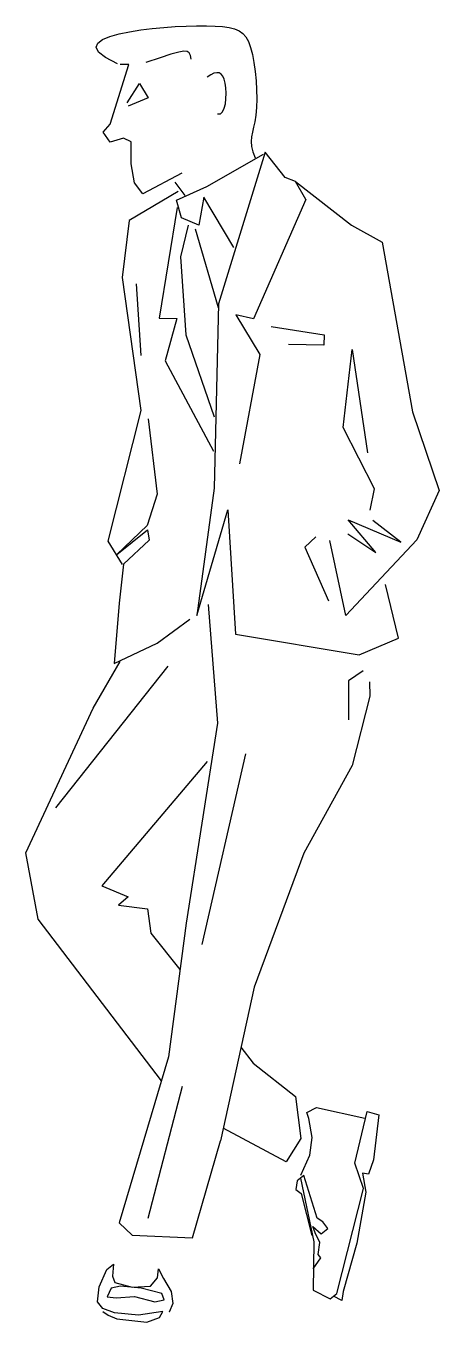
# Model space of a CAD drawing. Extents: x 205.91 to 206.45, y 90.26 to 91.96.
import ezdxf

# ---------------------------------------------------------------- set-up
doc = ezdxf.new("R2010")
doc.units = 0
doc.header["$MEASUREMENT"] = 0
doc.layers.add('L01', color=1, linetype='CONTINUOUS')

msp = doc.modelspace()

# ---------------------------------------------------------------- linework, layer by layer
at = {"layer": 'L01'}
for p, q in [((206.281, 90.5303), (206.2938, 90.5365)), ((206.2838, 90.522), (206.281, 90.5303)), ((206.2882, 90.4975), (206.2838, 90.522)), ((206.2938, 90.5365), (206.357, 90.5225)), ((206.2849, 90.4741), (206.2882, 90.4975)), ((206.2732, 90.4479), (206.2849, 90.4741)), ((206.2727, 90.444), (206.2903, 90.3605)), ((206.2903, 90.3605), (206.2892, 90.297)), ((206.2892, 90.297), (206.3115, 90.2859))]:
    msp.add_line(p, q, dxfattribs=at)
for points in [[(206.0327, 91.9056), (206.0169, 91.9137), (206.0078, 91.9208), (206.0048, 91.9271), (206.0068, 91.9325), (206.0131, 91.9372), (206.0228, 91.9412), (206.0349, 91.9446), (206.0486, 91.9475), (206.0632, 91.9498), (206.0782, 91.9517), (206.0933, 91.9531), (206.1082, 91.9542), (206.1228, 91.9548), (206.1365, 91.9551), (206.1493, 91.9551), (206.1607, 91.9548), (206.1706, 91.9542), (206.179, 91.9531), (206.1861, 91.9514), (206.1921, 91.9489), (206.197, 91.9454), (206.2011, 91.9407), (206.2044, 91.9346), (206.2073, 91.9269), (206.2097, 91.9176), (206.2117, 91.907), (206.2133, 91.8954), (206.2144, 91.8833), (206.2151, 91.8711), (206.2153, 91.8593), (206.215, 91.8481), (206.2141, 91.8381), (206.2128, 91.8295), (206.2113, 91.8222), (206.2098, 91.8156), (206.2086, 91.8095), (206.2081, 91.8035), (206.2085, 91.7972), (206.2101, 91.7902), (206.2133, 91.7823)], [(206.1293, 91.9116), (206.1283, 91.9163), (206.1269, 91.9197), (206.1243, 91.9216), (206.1199, 91.922), (206.113, 91.9207), (206.1029, 91.9179), (206.0888, 91.9134), (206.0701, 91.9072)], [(206.1172, 91.7621), (206.0659, 91.7351), (206.0549, 91.7493), (206.0508, 91.7744), (206.0508, 91.8033), (206.0405, 91.8077), (206.0232, 91.8026), (206.014, 91.8156), (206.0231, 91.8262), (206.0474, 91.9044), (206.0363, 91.9046)], [(206.0453, 91.8541), (206.0618, 91.8798), (206.073, 91.8607), (206.0466, 91.8497)], [(206.1638, 91.8397), (206.1677, 91.8399), (206.1706, 91.8425), (206.1728, 91.8471), (206.1742, 91.853), (206.175, 91.8597), (206.1751, 91.8669), (206.1747, 91.8738), (206.1738, 91.8801), (206.1725, 91.8852), (206.1708, 91.8891), (206.1686, 91.8919), (206.166, 91.8934), (206.1629, 91.8938), (206.1593, 91.893), (206.1551, 91.891), (206.1504, 91.8879)], [(206.1854, 91.6647), (206.1459, 91.7304), (206.1395, 91.6937), (206.1165, 91.7035), (206.1101, 91.7268), (206.15, 91.7446), (206.2241, 91.7868)], [(206.2526, 91.7562), (206.2264, 91.7895), (206.165, 91.5907), (206.1594, 91.3488), (206.1369, 91.1817), (206.1773, 91.3204), (206.1875, 91.1573), (206.3497, 91.1302), (206.4014, 91.1523), (206.3844, 91.2225)], [(206.1213, 91.7326), (206.1083, 91.7502)], [(206.2798, 91.7276), (206.2664, 91.7512), (206.2526, 91.7562)], [(206.2664, 91.7512), (206.3395, 91.6937), (206.3799, 91.6714), (206.4197, 91.449), (206.4545, 91.3458), (206.4251, 91.2813), (206.3323, 91.1818), (206.3113, 91.2801)], [(206.1123, 91.7379), (206.0479, 91.7), (206.0387, 91.6252), (206.0633, 91.4508), (206.0202, 91.2792), (206.0387, 91.2488)], [(206.2798, 91.7276), (206.2111, 91.571), (206.1879, 91.5762), (206.2193, 91.5242), (206.1927, 91.3806)], [(206.1108, 91.7169), (206.0873, 91.5718), (206.1105, 91.5712), (206.0953, 91.5157), (206.1585, 91.3973)], [(206.1256, 91.694), (206.1153, 91.6523), (206.1222, 91.5498), (206.1596, 91.4425)], [(206.1348, 91.6891), (206.1649, 91.586)], [(206.0571, 91.6169), (206.0633, 91.5228)], [(206.2341, 91.5611), (206.3036, 91.5502), (206.3033, 91.5363), (206.2568, 91.5373)], [(206.3643, 91.32), (206.3696, 91.3478), (206.3287, 91.4286), (206.3404, 91.5307), (206.3605, 91.3953)], [(206.0728, 91.4398), (206.0848, 91.3412), (206.0716, 91.2998), (206.0317, 91.2621), (206.072, 91.2944), (206.0741, 91.2809), (206.0408, 91.2491), (206.0349, 91.1981), (206.0285, 91.1191), (206.0849, 91.1457), (206.1275, 91.1773)], [(206.3348, 91.2888), (206.3714, 91.2647), (206.3352, 91.3074), (206.4043, 91.2779), (206.3677, 91.3067)], [(206.2928, 91.2852), (206.2785, 91.2715), (206.3095, 91.201)], [(206.1518, 91.1965), (206.1637, 91.0409), (206.1226, 90.7785), (206.0997, 90.6031)], [(206.0904, 90.5718), (205.9286, 90.7836), (205.9127, 90.8706), (206.0008, 91.0603), (206.0363, 91.1214)], [(206.0987, 91.1156), (205.9515, 90.9298)], [(206.3549, 91.1092), (206.3356, 91.0964), (206.3356, 91.0452)], [(206.3632, 91.0948), (206.3638, 91.0763), (206.3403, 90.9852), (206.277, 90.8701), (206.212, 90.6944), (206.1678, 90.4931)], [(206.1436, 90.7504), (206.2012, 91.0003)], [(206.1504, 90.9904), (206.012, 90.8272), (206.0467, 90.8128), (206.034, 90.8018), (206.0721, 90.7974), (206.0763, 90.7651), (206.1147, 90.7178)], [(206.1947, 90.6157), (206.2108, 90.5947), (206.2663, 90.5512), (206.2734, 90.4959), (206.254, 90.4652)], [(206.0997, 90.6031), (206.0351, 90.3852), (206.0522, 90.3694), (206.1313, 90.3659), (206.1678, 90.4931)], [(206.0731, 90.3916), (206.1179, 90.5646)], [(206.3115, 90.2859), (206.3204, 90.2926), (206.3553, 90.4302), (206.3441, 90.4636), (206.3602, 90.5314), (206.3753, 90.5269), (206.3686, 90.4681), (206.3619, 90.4492), (206.3541, 90.4503), (206.3586, 90.4258), (206.3468, 90.3586), (206.3287, 90.2954), (206.3271, 90.2837), (206.3159, 90.2892)], [(206.254, 90.4652), (206.1714, 90.5096)], [(206.2892, 90.3249), (206.2992, 90.3394), (206.2958, 90.3438), (206.2981, 90.3594), (206.2919, 90.3722), (206.2891, 90.3806), (206.2997, 90.3711), (206.3086, 90.3778), (206.3019, 90.3867), (206.2947, 90.3917), (206.2771, 90.4473), (206.2682, 90.4406), (206.2666, 90.4289), (206.2738, 90.4239), (206.2875, 90.3689)], [(206.0133, 90.2691), (206.0207, 90.2644), (206.032, 90.2593), (206.0712, 90.2552), (206.0795, 90.2583), (206.0877, 90.2614), (206.0924, 90.2689), (206.0603, 90.2643), (206.0289, 90.2675), (206.0137, 90.2731), (206.0066, 90.2817), (206.0087, 90.3013), (206.0189, 90.324), (206.0276, 90.331), (206.026, 90.3154), (206.0291, 90.3071), (206.0522, 90.3008), (206.0761, 90.3022), (206.0851, 90.3132), (206.0864, 90.3249), (206.093, 90.3124), (206.1031, 90.2955), (206.1054, 90.2794), (206.1003, 90.2681), (206.1003, 90.2681)]]:
    msp.add_lwpolyline(points, dxfattribs=at)
msp.add_lwpolyline([(206.0365, 90.3024), (206.0243, 90.2997), (206.0192, 90.2883), (206.031, 90.2871), (206.0549, 90.2886), (206.0819, 90.2818), (206.0941, 90.2845), (206.091, 90.2928), (206.0639, 90.2995)], close=True, dxfattribs=at)

doc.saveas('drawing.dxf')
